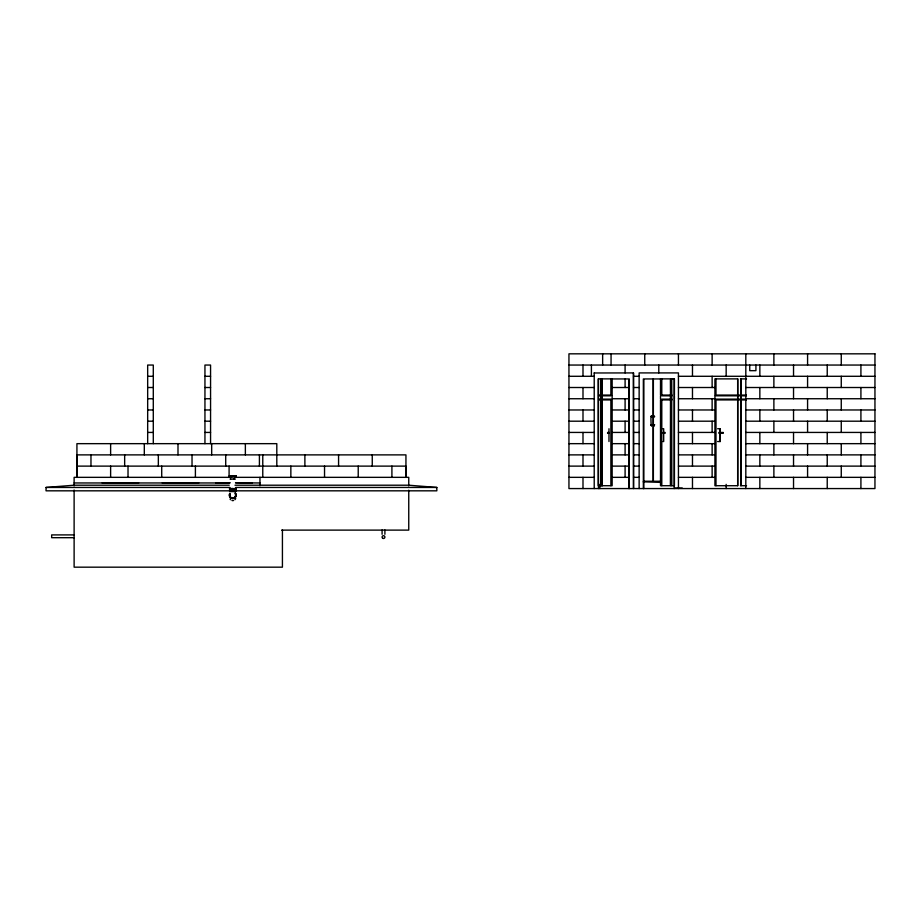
<?xml version="1.0" encoding="UTF-8"?>
<svg xmlns="http://www.w3.org/2000/svg" width="921" height="921" viewBox="0 0 921 921"><rect width="100%" height="100%" fill="white"/><g stroke="black" fill="none" stroke-linecap="round" stroke-linejoin="round"><path stroke-width="1.38" d="M235.603 495.648L235.638 494.888M651.274 416.66L651.366 415.659L651.769 416.66M653.818 416.66L653.818 415.659L654.313 416.66M651.769 424.788L651.515 425.79M654.693 424.788L653.565 424.788L653.91 425.778L654.313 424.788M235.408 496.787L234.279 497.916M234.187 497.754L232.737 498.146M229.951 490.824L46.05 490.824L46.05 487.451L74.117 485.206L229.237 485.206M230.549 476.94L229.582 476.963M235.177 488.786L236.179 488.763L233.623 488.74M235.937 489.558L233.623 489.535M229.525 491.158L232.196 491.135M235.937 491.146L235.097 491.135M229.49 488.498L230.204 488.487M229.743 488.775L232.196 488.475M235.983 488.498L235.097 488.487M235.983 488.763L235.097 488.752M229.743 489.569L235.799 489.569M229.697 491.584L235.269 491.595M230.066 475.823L229.467 475.835L230.066 475.846M229.41 476.111L230.066 476.099M235.408 476.122L236.064 476.122M230.066 476.94L229.905 476.963M230.204 488.752L229.49 488.763M230.204 489.546L229.49 489.558M235.799 491.158L230.549 491.135M229.905 475.823L230.549 475.812M234.913 475.846L235.569 475.846M230.549 476.099L229.283 476.111L230.549 476.134M234.913 476.134L236.179 476.111L234.913 476.099M230.066 479.081L230.676 479.07M230.066 491.146L230.676 491.135M230.066 488.487L230.745 488.487M230.066 488.752L235.223 488.752M230.066 489.546L233.013 489.535M230.423 475.812L231.194 475.812M234.279 475.846L235.051 475.846M230.296 476.099L231.194 476.099M234.279 476.134L235.177 476.134M230.296 476.94L231.194 476.94M230.549 479.07L233.531 479.07M231.102 475.812L231.942 475.812M234.371 475.858L231.885 475.812M231.01 476.088L231.942 476.088M234.464 476.134L231.839 476.134M231.01 476.94L231.942 476.94M231.01 488.74L233.013 488.475M568.948 365.05L874.95 365.05M594.218 372.982L633.521 372.913L633.521 488.567L633.441 372.982M147.671 376.286L153.289 376.286M204.946 376.286L210.564 376.286M568.948 376.286L594.218 376.286M633.521 376.286L639.139 376.286M678.443 376.286L874.95 376.286M601.954 378.876L598.236 378.876L598.236 395.074L610.957 395.074M612.488 378.945L629.308 378.945L629.308 488.567M660.173 378.945L643.353 378.945L643.353 488.567M670.707 378.876L674.425 378.876L674.425 395.074M740.415 378.876L746.517 378.876M147.671 387.511L153.289 387.511M204.946 387.511L210.564 387.511M568.948 387.511L594.218 387.511M612.465 387.511L629.308 387.511M633.521 387.511L639.139 387.511M678.443 387.511L714.938 387.511M745.814 387.511L874.95 387.511M661.692 395.074L671.985 395.074M738.274 395.074L741.014 395.074L741.014 378.876L740.945 395.074M741.405 395.074L746.355 395.074M610.957 395.811L598.236 395.811L598.236 399.138L610.957 399.138M661.692 395.811L671.985 395.811M715.916 395.811L737.733 395.811L737.733 399.138L715.916 399.138M738.274 395.811L741.014 395.811L741.014 399.138L738.274 399.138M741.405 395.811L746.355 395.811M147.671 398.735L153.289 398.735M204.946 398.735L210.564 398.735M568.948 398.735L594.218 398.735M612.465 398.735L629.308 398.735M633.521 398.735L639.139 398.735M678.443 398.735L714.938 398.735M745.814 398.735L874.95 398.735M661.692 399.138L671.985 399.138M741.405 399.138L746.355 399.138M610.957 399.921L598.236 399.921L598.236 485.712L601.954 485.712M661.692 399.921L671.985 399.921M738.274 399.921L741.014 399.921L741.014 485.712L740.945 399.921M741.405 399.921L746.355 399.921M147.671 409.972L153.289 409.972M204.946 409.972L210.564 409.972M568.948 409.972L594.218 409.972M612.465 409.972L629.308 409.972M633.521 409.972L639.139 409.972M678.443 409.972L714.938 409.972M745.814 409.972L874.95 409.972M652.149 416.66L651.02 416.66C650.779 417.213 651.101 428.449 651.515 424.788M653.565 416.66L654.693 416.66M147.671 421.196L153.289 421.196M204.946 421.196L210.564 421.196M568.948 421.196L594.218 421.196M612.465 421.196L629.308 421.196M633.521 421.196L639.139 421.196M678.443 421.196L714.938 421.196M745.814 421.196L874.95 421.196M651.02 424.788L652.149 424.788M662.729 428.737L663.684 428.737L663.684 441.527L662.729 441.527M717.62 428.737L720.257 428.737L720.257 441.527L717.62 441.527M147.671 432.433L153.289 432.433M204.946 432.433L210.564 432.433M568.948 432.433L594.218 432.433M607.549 432.467L609.172 432.467M612.465 432.433L629.308 432.433M633.521 432.433L639.139 432.433M663.143 432.467L665.112 432.467M678.443 432.433L714.938 432.433M718.898 432.467L723.273 432.467M745.814 432.433L874.95 432.433M607.549 433.319L609.172 433.319M663.143 433.319L665.112 433.319M718.898 433.319L723.273 433.319M568.948 443.657L594.218 443.657M612.465 443.657L629.308 443.657M633.521 443.657L639.139 443.657M678.443 443.657L714.938 443.657M745.814 443.657L874.95 443.657M568.948 454.882L594.218 454.882M612.465 454.882L629.308 454.882M633.521 454.882L639.139 454.882M678.443 454.882L714.938 454.882M745.814 454.882L874.95 454.882M76.927 466.118L405.942 466.118L405.942 477.343L405.942 454.882L76.927 454.882L76.927 477.343L76.927 443.657L276.807 443.657L276.807 466.118M568.948 466.118L594.218 466.118M612.465 466.118L629.308 466.118M633.521 466.118L639.139 466.118M678.443 466.118L714.938 466.118M745.814 466.118L874.95 466.118M231.839 476.088L234.464 476.088M231.839 476.928L234.464 476.94M229.951 477.343L74.117 477.343L74.117 485.908M234.705 477.343L408.751 477.343L408.751 485.908M568.948 477.343L594.218 477.343M612.465 477.343L629.308 477.343M633.521 477.343L639.139 477.343M678.443 477.343L714.938 477.343M745.814 477.343L874.95 477.343M644.182 481.246L661.071 481.246M643.249 481.81L659.908 482.362M229.928 482.673L215.894 482.961M235.546 482.673L252.389 482.961M74.117 482.961L229.951 482.961M235.546 482.846L259.964 482.961M234.982 485.206L408.751 485.206L436.83 487.451L436.83 490.824L234.982 490.824M670.707 485.712L674.425 485.712L674.425 399.921M740.415 485.712L746.517 485.712M46.05 487.451L229.951 487.451M235.695 487.451L436.83 487.451M674.863 488.015L682.277 488.015M281.596 530.116L408.751 530.116L408.751 490.179M74.117 534.905L51.668 534.905L51.668 537.691L74.117 537.691M231.885 475.858L234.371 475.812M232.737 488.74L235.223 488.487M232.737 491.135L233.531 491.135M231.102 475.858L231.942 475.858M231.01 476.134L231.942 476.134M233.485 479.07L234.279 479.07M233.485 491.135L234.279 491.135M234.279 475.812L235.051 475.812M230.423 475.846L231.194 475.846M230.296 476.134L231.194 476.134M234.279 476.099L235.177 476.099M234.279 476.94L236.179 476.951L234.913 476.94M234.187 479.07L235.408 479.081M234.187 491.135L235.408 491.146M229.905 475.846L230.549 475.846M234.913 475.812L235.569 475.823M235.408 476.099L236.064 476.111M229.41 476.122L230.066 476.122M654.06 424.788L654.221 425.778M653.818 424.788L653.91 425.778M651.274 424.788L651.366 425.778M860.916 365.05L860.916 376.286M860.916 387.511L860.916 398.735M860.916 409.972L860.916 421.196M860.916 432.433L860.916 443.657M860.916 454.882L860.916 466.118M860.916 477.343L860.916 488.567M841.264 353.825L841.264 365.05M841.264 376.286L841.264 387.511M841.264 398.735L841.264 409.972M841.264 421.196L841.264 432.433M841.264 443.657L841.264 454.882M841.264 466.118L841.264 477.343M827.231 365.05L827.231 376.286M827.231 387.511L827.231 398.735M827.231 409.972L827.231 421.196M827.231 432.433L827.231 443.657M827.231 454.882L827.231 466.118M827.231 477.343L827.231 488.567M807.579 353.825L807.579 365.05M807.579 376.286L807.579 387.511M807.579 398.735L807.579 409.972M807.579 421.196L807.579 432.433M807.579 443.657L807.579 454.882M807.579 466.118L807.579 477.343M793.534 365.05L793.534 376.286M793.534 387.511L793.534 398.735M793.534 409.972L793.534 421.196M793.534 432.433L793.534 443.657M793.534 454.882L793.534 466.118M793.534 477.343L793.534 488.567M773.882 353.825L773.882 365.05M773.882 376.286L773.882 387.511M773.882 398.735L773.882 409.972M773.882 421.196L773.882 432.433M773.882 443.657L773.882 454.882M773.882 466.118L773.882 477.343M759.848 365.05L759.848 376.286M759.848 387.511L759.848 398.735M759.848 409.972L759.848 421.196M759.848 432.433L759.848 443.657M759.848 454.882L759.848 466.118M759.848 477.343L759.848 488.567M755.922 365.05L755.922 370.668L749.74 370.668L749.74 365.05M745.814 353.825L745.814 488.567M740.945 395.811L740.945 399.138M737.663 378.876L737.663 395.074M737.663 395.811L737.663 399.138M737.663 399.921L737.663 485.712M726.162 365.05L726.162 376.286M726.162 484.365L726.162 488.567M720.015 428.737L720.015 441.527M719.762 432.467L719.762 433.319M715.985 378.876L715.985 395.074L737.733 395.074L737.733 378.876L714.926 378.876L714.926 395.074M715.985 485.712L715.985 399.921L737.733 399.921L737.733 485.712L714.926 485.712L714.926 399.921M714.926 395.811L714.926 399.138M712.129 353.825L712.129 365.05M712.129 376.286L712.129 387.511M712.129 398.735L712.129 409.972M712.129 421.196L712.129 432.433M712.129 443.657L712.129 454.882M712.129 466.118L712.129 477.343M692.477 365.05L692.477 376.286M692.477 387.511L692.477 398.735M692.477 409.972L692.477 421.196M692.477 432.433L692.477 443.657M692.477 454.882L692.477 466.118M692.477 477.343L692.477 488.567M678.443 353.825L678.443 365.05M678.443 488.567L678.443 372.913L639.139 372.913L639.139 488.567M674.425 395.811L674.425 399.138M674.184 378.945L674.184 488.567M671.708 378.876L671.8 395.074M671.8 395.811L671.708 399.138M671.708 399.921L671.8 485.712M670.488 395.074L670.396 378.876L660.507 378.876L660.507 395.074M670.488 395.811L670.396 399.138M670.488 399.921L670.396 485.712L660.507 485.712L660.507 399.921M663.488 432.467L663.488 433.319M661.785 378.876L661.785 395.074M661.785 399.921L661.785 485.712M660.507 395.811L660.507 399.138M658.791 365.05L658.791 372.913M653.369 379.153L653.369 481.246M653.139 379.153L653.139 481.246M644.746 353.825L644.746 365.05M643.825 379.659L643.825 488.567M628.836 379.659L628.836 488.567M625.094 365.05L625.094 372.913M625.094 379.084L625.094 387.511M625.094 398.735L625.094 409.972M625.094 421.196L625.094 432.433M625.094 443.657L625.094 454.882M625.094 466.118L625.094 477.343M612.154 395.074L612.154 378.876L602.173 378.876L602.173 395.074M612.154 395.811L612.154 399.138M612.154 399.921L612.154 485.712L602.173 485.712L602.173 399.921M611.06 353.825L611.06 365.05M610.876 378.876L610.876 395.074M610.876 399.921L610.876 485.712M608.977 428.737L608.977 441.527M602.645 353.825L602.645 365.05M602.265 378.876L602.265 395.074M602.265 395.811L602.265 399.138M602.265 399.921L602.265 485.712M602.173 395.811L602.173 399.138M600.953 378.876L600.953 395.074M600.953 395.811L600.953 399.138M600.953 399.921L600.953 485.712M600.86 378.876L600.86 395.074M600.86 395.811L600.86 399.138M600.86 399.921L600.86 485.712M599.836 484.365L599.836 488.567M598.477 378.945L598.477 488.567M594.218 372.913L594.218 488.567M591.409 365.05L591.409 376.286M582.993 365.05L582.993 376.286M582.993 387.511L582.993 398.735M582.993 409.972L582.993 421.196M582.993 432.433L582.993 443.657M582.993 454.882L582.993 466.118M582.993 477.343L582.993 488.567M391.909 466.118L391.909 477.343M384.897 529.989L384.897 534.272M382.088 529.989L382.088 534.272M372.257 454.882L372.257 466.118M358.223 466.118L358.223 477.343M338.571 454.882L338.571 466.118M324.537 466.118L324.537 477.343M304.886 454.882L304.886 466.118M290.852 466.118L290.852 477.343M282.425 530.105L282.425 567.175L74.117 567.175L74.117 490.007M262.773 454.882L262.773 477.343M259.964 477.343L259.964 485.77M259.411 454.882L259.411 466.118M245.366 443.657L245.366 454.882M229.087 466.118L229.087 477.343M225.714 454.882L225.714 466.118M211.68 443.657L211.68 454.882M210.564 443.657L210.564 365.05L204.946 365.05L204.946 443.657M198.763 482.961L162.269 482.961M195.402 466.118L195.402 477.343M192.029 454.882L192.029 466.118M177.995 443.657L177.995 454.882M161.716 466.118L161.716 477.343M158.343 454.882L158.343 466.118M153.289 443.657L153.289 365.05L147.671 365.05L147.671 443.657M144.309 443.657L144.309 454.882M138.691 482.961L102.196 482.961M128.019 466.118L128.019 477.343M124.657 454.882L124.657 466.118M110.624 443.657L110.624 454.882M110.624 466.118L110.624 477.343M90.972 454.882L90.972 466.118M235.408 493.702A3.085 3.085 0 0 1 231.194 497.916M230.549 497.421A3.085 3.085 0 0 1 229.755 494.45M235.718 498.319A3.085 3.085 0 0 1 234.924 499.7M233.531 500.506A3.085 3.085 0 0 1 231.942 500.506M230.549 499.7A3.085 3.085 0 0 1 230.066 499.067M235.131 493.46A2.913 2.913 0 0 1 233.243 497.996A2.913 2.913 0 0 1 229.916 494.37M235.177 492.712A3.442 3.442 0 0 1 235.373 497.363A3.442 3.442 0 0 1 230.757 497.973A3.442 3.442 0 0 1 229.755 493.426M235.569 493.472A3.27 3.27 0 0 1 232.737 498.365A3.27 3.27 0 0 1 229.905 493.472M236.064 476.963L235.408 476.963L236.064 476.951M874.95 353.825L568.948 353.825L568.948 488.567L874.95 488.567L874.95 353.825M382.791 538.301A1.405 1.405 0 0 0 384.897 537.081A1.405 1.405 0 0 0 382.791 535.872A1.405 1.405 0 0 0 382.791 538.301"/></g></svg>
